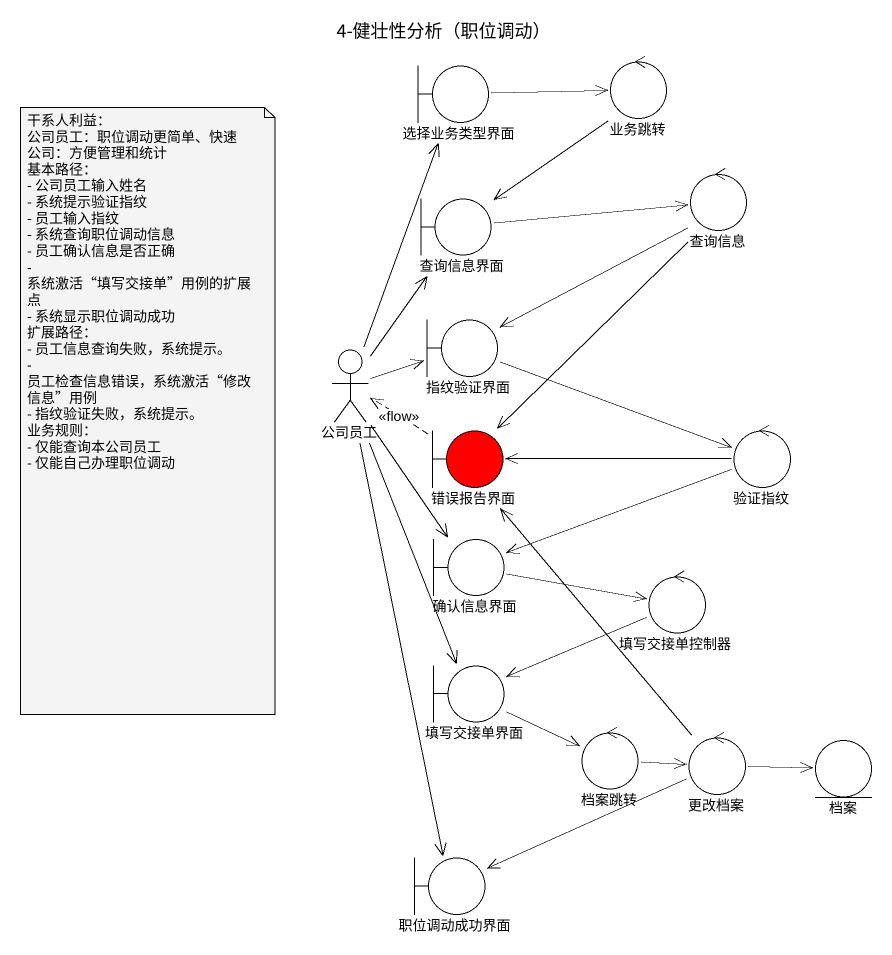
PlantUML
@startuml
title 4-健壮性分析（职位调动）
boundary 选择业务类型界面
control 业务跳转
control 查询信息
boundary 查询信息界面
actor 公司员工
boundary 指纹验证界面
boundary 错误报告界面 #FF0000
control 验证指纹
boundary 确认信息界面
control 填写交接单控制器
boundary 填写交接单界面
control 档案跳转
control 更改档案
entity 档案
boundary 职位调动成功界面
选择业务类型界面 -right-> 业务跳转
业务跳转 --> 查询信息界面
查询信息 -left-> 指纹验证界面
查询信息 --> 错误报告界面
查询信息界面 -right-> 查询信息
公司员工 -up-> 选择业务类型界面
公司员工 -up-> 查询信息界面
公司员工 -right-> 指纹验证界面
公司员工 --> 确认信息界面
公司员工 --> 填写交接单界面
公司员工 --> 职位调动成功界面
指纹验证界面 -right-> 验证指纹
错误报告界面 .left.> 公司员工 : <<flow>>
验证指纹 -left-> 错误报告界面
验证指纹 -left-> 确认信息界面
确认信息界面 -right-> 填写交接单控制器
填写交接单控制器 -left-> 填写交接单界面
填写交接单界面 -right-> 档案跳转
档案跳转 -right-> 更改档案
更改档案 -up-> 错误报告界面
更改档案 -right-> 档案
更改档案 -left-> 职位调动成功界面
note as N1
  干系人利益：
  公司员工：职位调动更简单、快速
  公司：方便管理和统计
  基本路径：
  - 公司员工输入姓名
  - 系统提示验证指纹
  - 员工输入指纹
  - 系统查询职位调动信息
  - 员工确认信息是否正确
  - 系统激活“填写交接单”用例的扩展点
  - 系统显示职位调动成功
  扩展路径：
  - 员工信息查询失败，系统提示。
  - 员工检查信息错误，系统激活“修改信息”用例
  - 指纹验证失败，系统提示。
  业务规则：
  - 仅能查询本公司员工
  - 仅能自己办理职位调动
end note
@enduml
